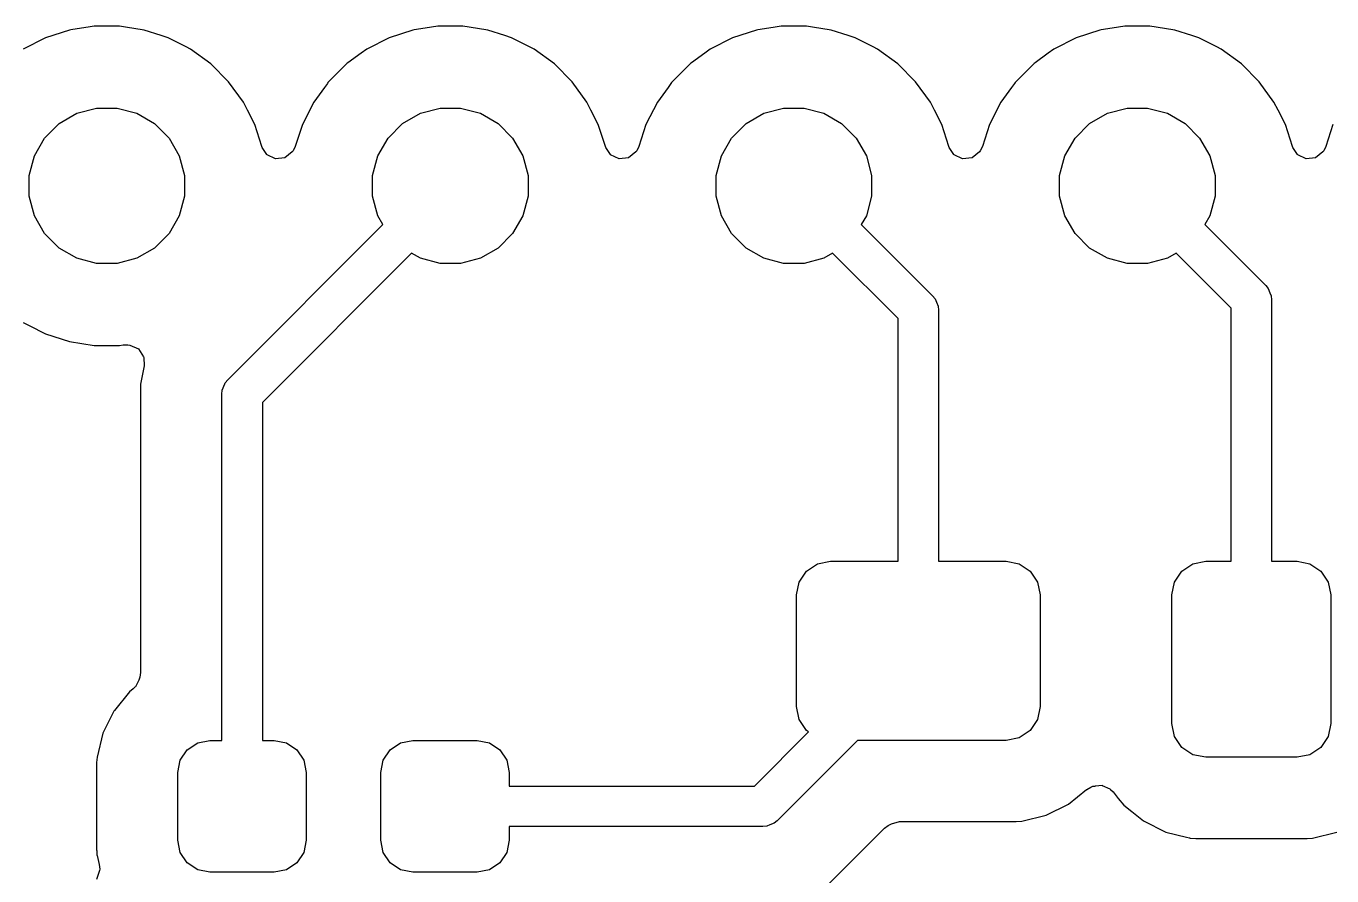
# Model space of a CAD drawing. Header units: inches. Extents: x 1.32 to 5.22, y -7.01 to -1.14.
# Drawn here: x 1.6891 to 2.0692, y -4.6694 to -4.422 of the extents above; entities that cross this region are included whole.
import ezdxf

# ---------------------------------------------------------------- set-up
doc = ezdxf.new("R2010")
doc.units = ezdxf.units.IN
doc.header["$MEASUREMENT"] = 0
doc.layers.add('B.Cu', color=153, linetype='CONTINUOUS', true_color=0x4d7fc4)

msp = doc.modelspace()

# ---------------------------------------------------------------- linework, layer by layer
at = {"layer": 'B.Cu', "linetype": 'CONTINUOUS'}
for p, q in [((1.70171, -4.42317), (1.69476, -4.42543)), ((1.70209, -4.42311), (1.70171, -4.42317)), ((1.70653, -4.42241), (1.70209, -4.42311)), ((1.70209, -4.42311), (1.70209, -4.42311)), ((1.70209, -4.42311), (1.70209, -4.42311)), ((1.70713, -4.42231), (1.70653, -4.42241)), ((1.70894, -4.42203), (1.70713, -4.42231)), ((1.71626, -4.42203), (1.70894, -4.42203)), ((1.71806, -4.42231), (1.71626, -4.42203)), ((1.71626, -4.42203), (1.71626, -4.42203)), ((1.72348, -4.42317), (1.71806, -4.42231)), ((1.72841, -4.42477), (1.72348, -4.42317)), ((1.80171, -4.42317), (1.79476, -4.42543)), ((1.80209, -4.42311), (1.80171, -4.42317)), ((1.80653, -4.42241), (1.80209, -4.42311)), ((1.80209, -4.42311), (1.80209, -4.42311)), ((1.80209, -4.42311), (1.80209, -4.42311)), ((1.80713, -4.42231), (1.80653, -4.42241)), ((1.80894, -4.42203), (1.80713, -4.42231)), ((1.81626, -4.42203), (1.80894, -4.42203)), ((1.81806, -4.42231), (1.81626, -4.42203)), ((1.81626, -4.42203), (1.81626, -4.42203)), ((1.82348, -4.42317), (1.81806, -4.42231)), ((1.82841, -4.42477), (1.82348, -4.42317)), ((1.90171, -4.42317), (1.89476, -4.42543)), ((1.90209, -4.42311), (1.90171, -4.42317)), ((1.90653, -4.42241), (1.90209, -4.42311)), ((1.90209, -4.42311), (1.90209, -4.42311)), ((1.90209, -4.42311), (1.90209, -4.42311)), ((1.90713, -4.42231), (1.90653, -4.42241)), ((1.90894, -4.42203), (1.90713, -4.42231)), ((1.91626, -4.42203), (1.90894, -4.42203)), ((1.91806, -4.42231), (1.91626, -4.42203)), ((1.91626, -4.42203), (1.91626, -4.42203)), ((1.92348, -4.42317), (1.91806, -4.42231)), ((1.92841, -4.42477), (1.92348, -4.42317)), ((2.00171, -4.42317), (1.99476, -4.42543)), ((2.00209, -4.42311), (2.00171, -4.42317)), ((2.00653, -4.42241), (2.00209, -4.42311)), ((2.00209, -4.42311), (2.00209, -4.42311)), ((2.00209, -4.42311), (2.00209, -4.42311)), ((2.00713, -4.42231), (2.00653, -4.42241)), ((2.00894, -4.42203), (2.00713, -4.42231)), ((2.01626, -4.42203), (2.00894, -4.42203)), ((2.01806, -4.42231), (2.01626, -4.42203)), ((2.01626, -4.42203), (2.01626, -4.42203)), ((2.02348, -4.42317), (2.01806, -4.42231)), ((2.02841, -4.42477), (2.02348, -4.42317)), ((1.69476, -4.42543), (1.68824, -4.42875)), ((1.73044, -4.42543), (1.72841, -4.42477)), ((1.73568, -4.4281), (1.73044, -4.42543)), ((1.73696, -4.42875), (1.73568, -4.4281)), ((1.79476, -4.42543), (1.78824, -4.42875)), ((1.83044, -4.42543), (1.82841, -4.42477)), ((1.83568, -4.4281), (1.83044, -4.42543)), ((1.83696, -4.42875), (1.83568, -4.4281)), ((1.89476, -4.42543), (1.88824, -4.42875)), ((1.93044, -4.42543), (1.92841, -4.42477)), ((1.93568, -4.4281), (1.93044, -4.42543)), ((1.93696, -4.42875), (1.93568, -4.4281)), ((1.99476, -4.42543), (1.98824, -4.42875)), ((2.03044, -4.42543), (2.02841, -4.42477)), ((2.03568, -4.4281), (2.03044, -4.42543)), ((2.03696, -4.42875), (2.03568, -4.4281)), ((1.74288, -4.43305), (1.73696, -4.42875)), ((1.78665, -4.42991), (1.78279, -4.43271)), ((1.78824, -4.42875), (1.78665, -4.42991)), ((1.78665, -4.42991), (1.78665, -4.42991)), ((1.84288, -4.43305), (1.83696, -4.42875)), ((1.88665, -4.42991), (1.88279, -4.43271)), ((1.88824, -4.42875), (1.88665, -4.42991)), ((1.88665, -4.42991), (1.88665, -4.42991)), ((1.94288, -4.43305), (1.93696, -4.42875)), ((1.98665, -4.42991), (1.98279, -4.43271)), ((1.98824, -4.42875), (1.98665, -4.42991)), ((1.98665, -4.42991), (1.98665, -4.42991)), ((2.04288, -4.43305), (2.03696, -4.42875)), ((1.74805, -4.43823), (1.74288, -4.43305)), ((1.7825, -4.43288), (1.77697, -4.4384)), ((1.78279, -4.43271), (1.7825, -4.43288)), ((1.84805, -4.43823), (1.84288, -4.43305)), ((1.8825, -4.43288), (1.87697, -4.4384)), ((1.88279, -4.43271), (1.8825, -4.43288)), ((1.94805, -4.43823), (1.94288, -4.43305)), ((1.9825, -4.43288), (1.97697, -4.4384)), ((1.98279, -4.43271), (1.9825, -4.43288)), ((2.04805, -4.43823), (2.04288, -4.43305)), ((1.75235, -4.44414), (1.74805, -4.43823)), ((1.77681, -4.43869), (1.77597, -4.43985)), ((1.77697, -4.4384), (1.77681, -4.43869)), ((1.85235, -4.44414), (1.84805, -4.43823)), ((1.87681, -4.43869), (1.87597, -4.43985)), ((1.87697, -4.4384), (1.87681, -4.43869)), ((1.95235, -4.44414), (1.94805, -4.43823)), ((1.97681, -4.43869), (1.97597, -4.43985)), ((1.97697, -4.4384), (1.97681, -4.43869)), ((2.05235, -4.44414), (2.04805, -4.43823)), ((1.77597, -4.43985), (1.77285, -4.44414)), ((1.77597, -4.43985), (1.77597, -4.43985)), ((1.87597, -4.43985), (1.87285, -4.44414)), ((1.87597, -4.43985), (1.87597, -4.43985)), ((1.97597, -4.43985), (1.97285, -4.44414)), ((1.97597, -4.43985), (1.97597, -4.43985)), ((1.70386, -4.44741), (1.70962, -4.44586)), ((1.70962, -4.44586), (1.71558, -4.44586)), ((1.71558, -4.44586), (1.72134, -4.44741)), ((1.75353, -4.44647), (1.75235, -4.44414)), ((1.75567, -4.45066), (1.75353, -4.44647)), ((1.77285, -4.44414), (1.76953, -4.45066)), ((1.80386, -4.44741), (1.80962, -4.44586)), ((1.80962, -4.44586), (1.81558, -4.44586)), ((1.81558, -4.44586), (1.82134, -4.44741)), ((1.85353, -4.44647), (1.85235, -4.44414)), ((1.85567, -4.45066), (1.85353, -4.44647)), ((1.87285, -4.44414), (1.86953, -4.45066)), ((1.90386, -4.44741), (1.90962, -4.44586)), ((1.90962, -4.44586), (1.91558, -4.44586)), ((1.91558, -4.44586), (1.92134, -4.44741)), ((1.95353, -4.44647), (1.95235, -4.44414)), ((1.95567, -4.45066), (1.95353, -4.44647)), ((1.97285, -4.44414), (1.96953, -4.45066)), ((2.00386, -4.44741), (2.00962, -4.44586)), ((2.00962, -4.44586), (2.01558, -4.44586)), ((2.01558, -4.44586), (2.02134, -4.44741)), ((2.05353, -4.44647), (2.05235, -4.44414)), ((2.05567, -4.45066), (2.05353, -4.44647)), ((1.69448, -4.4546), (1.6987, -4.45039)), ((1.6987, -4.45039), (1.70386, -4.44741)), ((1.72134, -4.44741), (1.7265, -4.45039)), ((1.7265, -4.45039), (1.73071, -4.4546)), ((1.75775, -4.45707), (1.75567, -4.45066)), ((1.76953, -4.45066), (1.76746, -4.45703)), ((1.76953, -4.45066), (1.76953, -4.45066)), ((1.79448, -4.4546), (1.7987, -4.45039)), ((1.7987, -4.45039), (1.80386, -4.44741)), ((1.82134, -4.44741), (1.8265, -4.45039)), ((1.8265, -4.45039), (1.83071, -4.4546)), ((1.85775, -4.45707), (1.85567, -4.45066)), ((1.86953, -4.45066), (1.86746, -4.45703)), ((1.86953, -4.45066), (1.86953, -4.45066)), ((1.89448, -4.4546), (1.8987, -4.45039)), ((1.8987, -4.45039), (1.90386, -4.44741)), ((1.92134, -4.44741), (1.9265, -4.45039)), ((1.9265, -4.45039), (1.93071, -4.4546)), ((1.95775, -4.45707), (1.95567, -4.45066)), ((1.96953, -4.45066), (1.96746, -4.45703)), ((1.96953, -4.45066), (1.96953, -4.45066)), ((1.99448, -4.4546), (1.9987, -4.45039)), ((1.9987, -4.45039), (2.00386, -4.44741)), ((2.02134, -4.44741), (2.0265, -4.45039)), ((2.0265, -4.45039), (2.03071, -4.4546)), ((2.05775, -4.45707), (2.05567, -4.45066)), ((2.06953, -4.45066), (2.06746, -4.45703)), ((1.6915, -4.45977), (1.69448, -4.4546)), ((1.73071, -4.4546), (1.73369, -4.45977)), ((1.7915, -4.45977), (1.79448, -4.4546)), ((1.83071, -4.4546), (1.83369, -4.45977)), ((1.8915, -4.45977), (1.89448, -4.4546)), ((1.93071, -4.4546), (1.93369, -4.45977)), ((1.9915, -4.45977), (1.99448, -4.4546)), ((2.03071, -4.4546), (2.03369, -4.45977)), ((1.75783, -4.45732), (1.75775, -4.45707)), ((1.75917, -4.4594), (1.75783, -4.45732)), ((1.76659, -4.45864), (1.76446, -4.46039)), ((1.76685, -4.45828), (1.76659, -4.45864)), ((1.76746, -4.45703), (1.76685, -4.45828)), ((1.85783, -4.45732), (1.85775, -4.45707)), ((1.85917, -4.4594), (1.85783, -4.45732)), ((1.86659, -4.45864), (1.86446, -4.46039)), ((1.86685, -4.45828), (1.86659, -4.45864)), ((1.86746, -4.45703), (1.86685, -4.45828)), ((1.95783, -4.45732), (1.95775, -4.45707)), ((1.95917, -4.4594), (1.95783, -4.45732)), ((1.96659, -4.45864), (1.96446, -4.46039)), ((1.96685, -4.45828), (1.96659, -4.45864)), ((1.96746, -4.45703), (1.96685, -4.45828)), ((2.05783, -4.45732), (2.05775, -4.45707)), ((2.05917, -4.4594), (2.05783, -4.45732)), ((2.06659, -4.45864), (2.06446, -4.46039)), ((2.06685, -4.45828), (2.06659, -4.45864)), ((2.06746, -4.45703), (2.06685, -4.45828)), ((1.68996, -4.46552), (1.6915, -4.45977)), ((1.73369, -4.45977), (1.73524, -4.46552)), ((1.75926, -4.45949), (1.75917, -4.4594)), ((1.76173, -4.4607), (1.75926, -4.45949)), ((1.76446, -4.46039), (1.76173, -4.4607)), ((1.78996, -4.46552), (1.7915, -4.45977)), ((1.83369, -4.45977), (1.83524, -4.46552)), ((1.85926, -4.45949), (1.85917, -4.4594)), ((1.86173, -4.4607), (1.85926, -4.45949)), ((1.86446, -4.46039), (1.86173, -4.4607)), ((1.88996, -4.46552), (1.8915, -4.45977)), ((1.93369, -4.45977), (1.93524, -4.46552)), ((1.95926, -4.45949), (1.95917, -4.4594)), ((1.96173, -4.4607), (1.95926, -4.45949)), ((1.96446, -4.46039), (1.96173, -4.4607)), ((1.98996, -4.46552), (1.9915, -4.45977)), ((2.03369, -4.45977), (2.03524, -4.46552)), ((2.05926, -4.45949), (2.05917, -4.4594)), ((2.06173, -4.4607), (2.05926, -4.45949)), ((2.06446, -4.46039), (2.06173, -4.4607)), ((1.68996, -4.47148), (1.68996, -4.46552)), ((1.73524, -4.46552), (1.73524, -4.47148)), ((1.78996, -4.47148), (1.78996, -4.46552)), ((1.83524, -4.46552), (1.83524, -4.47148)), ((1.88996, -4.47148), (1.88996, -4.46552)), ((1.93524, -4.46552), (1.93524, -4.47148)), ((1.98996, -4.47148), (1.98996, -4.46552)), ((2.03524, -4.46552), (2.03524, -4.47148)), ((1.6915, -4.47724), (1.68996, -4.47148)), ((1.73524, -4.47148), (1.73369, -4.47724)), ((1.7915, -4.47724), (1.78996, -4.47148)), ((1.83524, -4.47148), (1.83369, -4.47724)), ((1.8915, -4.47724), (1.88996, -4.47148)), ((1.93524, -4.47148), (1.93369, -4.47724)), ((1.9915, -4.47724), (1.98996, -4.47148)), ((2.03524, -4.47148), (2.03369, -4.47724)), ((1.69448, -4.4824), (1.6915, -4.47724)), ((1.73369, -4.47724), (1.73071, -4.4824)), ((1.79297, -4.47978), (1.7915, -4.47724)), ((1.83369, -4.47724), (1.83071, -4.4824)), ((1.89448, -4.4824), (1.8915, -4.47724)), ((1.93369, -4.47724), (1.93223, -4.47978)), ((1.99448, -4.4824), (1.9915, -4.47724)), ((2.03369, -4.47724), (2.03223, -4.47978)), ((1.74779, -4.52496), (1.79297, -4.47978)), ((1.93223, -4.47978), (1.95299, -4.50055)), ((2.03223, -4.47978), (2.04994, -4.4975)), ((1.6987, -4.48662), (1.69448, -4.4824)), ((1.73071, -4.4824), (1.7265, -4.48662)), ((1.83071, -4.4824), (1.8265, -4.48662)), ((1.8987, -4.48662), (1.89448, -4.4824)), ((1.9987, -4.48662), (1.99448, -4.4824)), ((1.70386, -4.4896), (1.6987, -4.48662)), ((1.7265, -4.48662), (1.72134, -4.4896)), ((1.80132, -4.48813), (1.75787, -4.53158)), ((1.80386, -4.4896), (1.80132, -4.48813)), ((1.8265, -4.48662), (1.82134, -4.4896)), ((1.90386, -4.4896), (1.8987, -4.48662)), ((1.92388, -4.48813), (1.92134, -4.4896)), ((1.94291, -4.50717), (1.92388, -4.48813)), ((2.00386, -4.4896), (1.9987, -4.48662)), ((2.02388, -4.48813), (2.02134, -4.4896)), ((2.03986, -4.50412), (2.02388, -4.48813)), ((1.70962, -4.49114), (1.70386, -4.4896)), ((1.71558, -4.49114), (1.70962, -4.49114)), ((1.72134, -4.4896), (1.71558, -4.49114)), ((1.80962, -4.49114), (1.80386, -4.4896)), ((1.81558, -4.49114), (1.80962, -4.49114)), ((1.82134, -4.4896), (1.81558, -4.49114)), ((1.90962, -4.49114), (1.90386, -4.4896)), ((1.91558, -4.49114), (1.90962, -4.49114)), ((1.92134, -4.4896), (1.91558, -4.49114)), ((2.00962, -4.49114), (2.00386, -4.4896)), ((2.01558, -4.49114), (2.00962, -4.49114)), ((2.02134, -4.4896), (2.01558, -4.49114)), ((2.04994, -4.4975), (2.05068, -4.49839)), ((2.05068, -4.49839), (2.05119, -4.49964)), ((2.05119, -4.49964), (2.05156, -4.50052)), ((2.05156, -4.50052), (2.05167, -4.50167)), ((1.95299, -4.50055), (1.95373, -4.50144)), ((1.95373, -4.50144), (1.95409, -4.50233)), ((1.95409, -4.50233), (1.95461, -4.50357)), ((1.95461, -4.50357), (1.95472, -4.50472)), ((2.03986, -4.57776), (2.03986, -4.50412)), ((2.05167, -4.50167), (2.05167, -4.57776)), ((1.94291, -4.57776), (1.94291, -4.50717)), ((1.95472, -4.50472), (1.95472, -4.57776)), ((1.68824, -4.50825), (1.68999, -4.50915)), ((1.68999, -4.50915), (1.69476, -4.51158)), ((1.69476, -4.51158), (1.69476, -4.51158)), ((1.69476, -4.51158), (1.7017, -4.51383)), ((1.7017, -4.51383), (1.70171, -4.51384)), ((1.70171, -4.51384), (1.70171, -4.51384)), ((1.70171, -4.51384), (1.70172, -4.51384)), ((1.70172, -4.51384), (1.70172, -4.51384)), ((1.70172, -4.51384), (1.70172, -4.51384)), ((1.70172, -4.51384), (1.70894, -4.51498)), ((1.70894, -4.51498), (1.70894, -4.51498)), ((1.70894, -4.51498), (1.71626, -4.51498)), ((1.71626, -4.51498), (1.71732, -4.51481)), ((1.71626, -4.51498), (1.71626, -4.51498)), ((1.71626, -4.51498), (1.71626, -4.51498)), ((1.71732, -4.51481), (1.71871, -4.51479)), ((1.71871, -4.51479), (1.71925, -4.51486)), ((1.71925, -4.51486), (1.72177, -4.51597)), ((1.72177, -4.51597), (1.72329, -4.51826)), ((1.72329, -4.51826), (1.72336, -4.51849)), ((1.72336, -4.51849), (1.72348, -4.52088)), ((1.72348, -4.52088), (1.72242, -4.52622)), ((1.72242, -4.52622), (1.72242, -4.61014)), ((1.74618, -4.52798), (1.74694, -4.52615)), ((1.74694, -4.52615), (1.74706, -4.52585)), ((1.74706, -4.52585), (1.74779, -4.52496)), ((1.74606, -4.52913), (1.74618, -4.52798)), ((1.74606, -4.62992), (1.74606, -4.52913)), ((1.75787, -4.53158), (1.75787, -4.62992)), ((1.91627, -4.58064), (1.91946, -4.57851)), ((1.91946, -4.57851), (1.92323, -4.57776)), ((1.92323, -4.57776), (1.94291, -4.57776)), ((1.95472, -4.57776), (1.97441, -4.57776)), ((1.97441, -4.57776), (1.97818, -4.57851)), ((1.97818, -4.57851), (1.98137, -4.58064)), ((2.02552, -4.58064), (2.02871, -4.57851)), ((2.02871, -4.57851), (2.03248, -4.57776)), ((2.03248, -4.57776), (2.03986, -4.57776)), ((2.05167, -4.57776), (2.05906, -4.57776)), ((2.05906, -4.57776), (2.06282, -4.57851)), ((2.06282, -4.57851), (2.06601, -4.58064)), ((1.91339, -4.5876), (1.91414, -4.58383)), ((1.91414, -4.58383), (1.91627, -4.58064)), ((1.98137, -4.58064), (1.9835, -4.58383)), ((1.9835, -4.58383), (1.98425, -4.5876)), ((2.02264, -4.5876), (2.02339, -4.58383)), ((2.02339, -4.58383), (2.02552, -4.58064)), ((2.06601, -4.58064), (2.06815, -4.58383)), ((2.06815, -4.58383), (2.0689, -4.5876)), ((1.91339, -4.62008), (1.91339, -4.5876)), ((1.98425, -4.5876), (1.98425, -4.62008)), ((2.02264, -4.625), (2.02264, -4.5876)), ((2.0689, -4.5876), (2.0689, -4.625)), ((1.72242, -4.61014), (1.72222, -4.61151)), ((1.72086, -4.61435), (1.72029, -4.61489)), ((1.7209, -4.6143), (1.72086, -4.61435)), ((1.72196, -4.61241), (1.7209, -4.6143)), ((1.72222, -4.61151), (1.72196, -4.61241)), ((1.71915, -4.61581), (1.71482, -4.62119)), ((1.72029, -4.61489), (1.71915, -4.61581)), ((1.71915, -4.61581), (1.71915, -4.61581)), ((1.71466, -4.6214), (1.71147, -4.62783)), ((1.71473, -4.62129), (1.71466, -4.6214)), ((1.71482, -4.62119), (1.71473, -4.62129)), ((1.91414, -4.62385), (1.91339, -4.62008)), ((1.98425, -4.62008), (1.9835, -4.62385)), ((1.91627, -4.62704), (1.91414, -4.62385)), ((1.9835, -4.62385), (1.98137, -4.62704)), ((2.02339, -4.62877), (2.02264, -4.625)), ((2.0689, -4.625), (2.06815, -4.62877)), ((1.71147, -4.62783), (1.70974, -4.63479)), ((1.71147, -4.62783), (1.71147, -4.62783)), ((1.9011, -4.64321), (1.91687, -4.62744)), ((1.91687, -4.62744), (1.91627, -4.62704)), ((1.97818, -4.62917), (1.97441, -4.62992)), ((1.98137, -4.62704), (1.97818, -4.62917)), ((2.02552, -4.63196), (2.02339, -4.62877)), ((2.06815, -4.62877), (2.06601, -4.63196)), ((1.73398, -4.63569), (1.73601, -4.63266)), ((1.73601, -4.63266), (1.73904, -4.63063)), ((1.73904, -4.63063), (1.74262, -4.62992)), ((1.74262, -4.62992), (1.74606, -4.62992)), ((1.75787, -4.62992), (1.76132, -4.62992)), ((1.76132, -4.62992), (1.7649, -4.63063)), ((1.7649, -4.63063), (1.76793, -4.63266)), ((1.76793, -4.63266), (1.76996, -4.63569)), ((1.79303, -4.63569), (1.79506, -4.63266)), ((1.79506, -4.63266), (1.79809, -4.63063)), ((1.79809, -4.63063), (1.80167, -4.62992)), ((1.80167, -4.62992), (1.82037, -4.62992)), ((1.82037, -4.62992), (1.82395, -4.63063)), ((1.82395, -4.63063), (1.82699, -4.63266)), ((1.82699, -4.63266), (1.82901, -4.63569)), ((1.93109, -4.62992), (1.90772, -4.65329)), ((1.97441, -4.62992), (1.93109, -4.62992)), ((2.02871, -4.63409), (2.02552, -4.63196)), ((2.06601, -4.63196), (2.06282, -4.63409)), ((1.70974, -4.63479), (1.70963, -4.6364)), ((1.70963, -4.6364), (1.70963, -4.66186)), ((1.73327, -4.63927), (1.73398, -4.63569)), ((1.76996, -4.63569), (1.77067, -4.63927)), ((1.79232, -4.63927), (1.79303, -4.63569)), ((1.82901, -4.63569), (1.82972, -4.63927)), ((2.03248, -4.63484), (2.02871, -4.63409)), ((2.05906, -4.63484), (2.03248, -4.63484)), ((2.06282, -4.63409), (2.05906, -4.63484)), ((1.73327, -4.65896), (1.73327, -4.63927)), ((1.77067, -4.63927), (1.77067, -4.65896)), ((1.79232, -4.65896), (1.79232, -4.63927)), ((1.82972, -4.63927), (1.82972, -4.64321)), ((1.82972, -4.64321), (1.9011, -4.64321)), ((1.99255, -4.64846), (1.99781, -4.64423)), ((1.99781, -4.64423), (1.99785, -4.64421)), ((1.99785, -4.64421), (1.99901, -4.64352)), ((1.99901, -4.64352), (1.99958, -4.64329)), ((1.99958, -4.64329), (2.00027, -4.64321)), ((2.00027, -4.64321), (2.00035, -4.64318)), ((2.00035, -4.64318), (2.00044, -4.64319)), ((2.00044, -4.64319), (2.00231, -4.643)), ((2.00231, -4.643), (2.00231, -4.643)), ((2.00231, -4.643), (2.00238, -4.64301)), ((2.00238, -4.64301), (2.00458, -4.64401)), ((2.00458, -4.64401), (2.00481, -4.64421)), ((2.00481, -4.64421), (2.00555, -4.64494)), ((2.00555, -4.64494), (2.00704, -4.6468)), ((1.98602, -4.65169), (1.99255, -4.64846)), ((2.00704, -4.6468), (2.00866, -4.64882)), ((1.97896, -4.65345), (1.98602, -4.65169)), ((2.00866, -4.64882), (2.01096, -4.65066)), ((2.01096, -4.65066), (2.01434, -4.65338)), ((1.90354, -4.65502), (1.82972, -4.65502)), ((1.82972, -4.65502), (1.82972, -4.65896)), ((1.9047, -4.65491), (1.90354, -4.65502)), ((1.90558, -4.65454), (1.9047, -4.65491)), ((1.90682, -4.65402), (1.90558, -4.65454)), ((1.90772, -4.65329), (1.90682, -4.65402)), ((1.92238, -4.67207), (1.93895, -4.65549)), ((1.93895, -4.65549), (1.94007, -4.65466)), ((1.94007, -4.65466), (1.94098, -4.65416)), ((1.94098, -4.65416), (1.94332, -4.65356)), ((1.94332, -4.65356), (1.97732, -4.65356)), ((1.97732, -4.65356), (1.97896, -4.65345)), ((1.97732, -4.65356), (1.97732, -4.65356)), ((2.01434, -4.65338), (2.02087, -4.65662)), ((1.73398, -4.66253), (1.73327, -4.65896)), ((1.77067, -4.65896), (1.76996, -4.66253)), ((1.79303, -4.66253), (1.79232, -4.65896)), ((1.82972, -4.65896), (1.82901, -4.66253)), ((2.02087, -4.65662), (2.02691, -4.65812)), ((2.02691, -4.65812), (2.02775, -4.65833)), ((2.02775, -4.65833), (2.02786, -4.65836)), ((2.02786, -4.65836), (2.02794, -4.65838)), ((2.02794, -4.65838), (2.02797, -4.65838)), ((2.02797, -4.65838), (2.0281, -4.65838)), ((2.0281, -4.65838), (2.02957, -4.65848)), ((2.02957, -4.65848), (2.02957, -4.65848)), ((2.02957, -4.65848), (2.06197, -4.65848)), ((2.06197, -4.65848), (2.0636, -4.65837)), ((2.06197, -4.65848), (2.06197, -4.65848)), ((2.0636, -4.65837), (2.07067, -4.65662)), ((1.70963, -4.66186), (1.70964, -4.66196)), ((1.70964, -4.66196), (1.70972, -4.66327)), ((1.70972, -4.66327), (1.70973, -4.66337)), ((1.70973, -4.66337), (1.70974, -4.66344)), ((1.70974, -4.66344), (1.71039, -4.66606)), ((1.73601, -4.66557), (1.73398, -4.66253)), ((1.76996, -4.66253), (1.76793, -4.66557)), ((1.79506, -4.66557), (1.79303, -4.66253)), ((1.82901, -4.66253), (1.82699, -4.66557)), ((1.71039, -4.66606), (1.71053, -4.66744)), ((1.71053, -4.66744), (1.71051, -4.6678)), ((1.73904, -4.6676), (1.73601, -4.66557)), ((1.74262, -4.66831), (1.73904, -4.6676)), ((1.7649, -4.6676), (1.76132, -4.66831)), ((1.76793, -4.66557), (1.7649, -4.6676)), ((1.79809, -4.6676), (1.79506, -4.66557)), ((1.80167, -4.66831), (1.79809, -4.6676)), ((1.82395, -4.6676), (1.82037, -4.66831)), ((1.82699, -4.66557), (1.82395, -4.6676)), ((1.71051, -4.6678), (1.70963, -4.6704)), ((1.76132, -4.66831), (1.74262, -4.66831)), ((1.82037, -4.66831), (1.80167, -4.66831))]:
    msp.add_line(p, q, dxfattribs=at)

doc.saveas('drawing.dxf')
